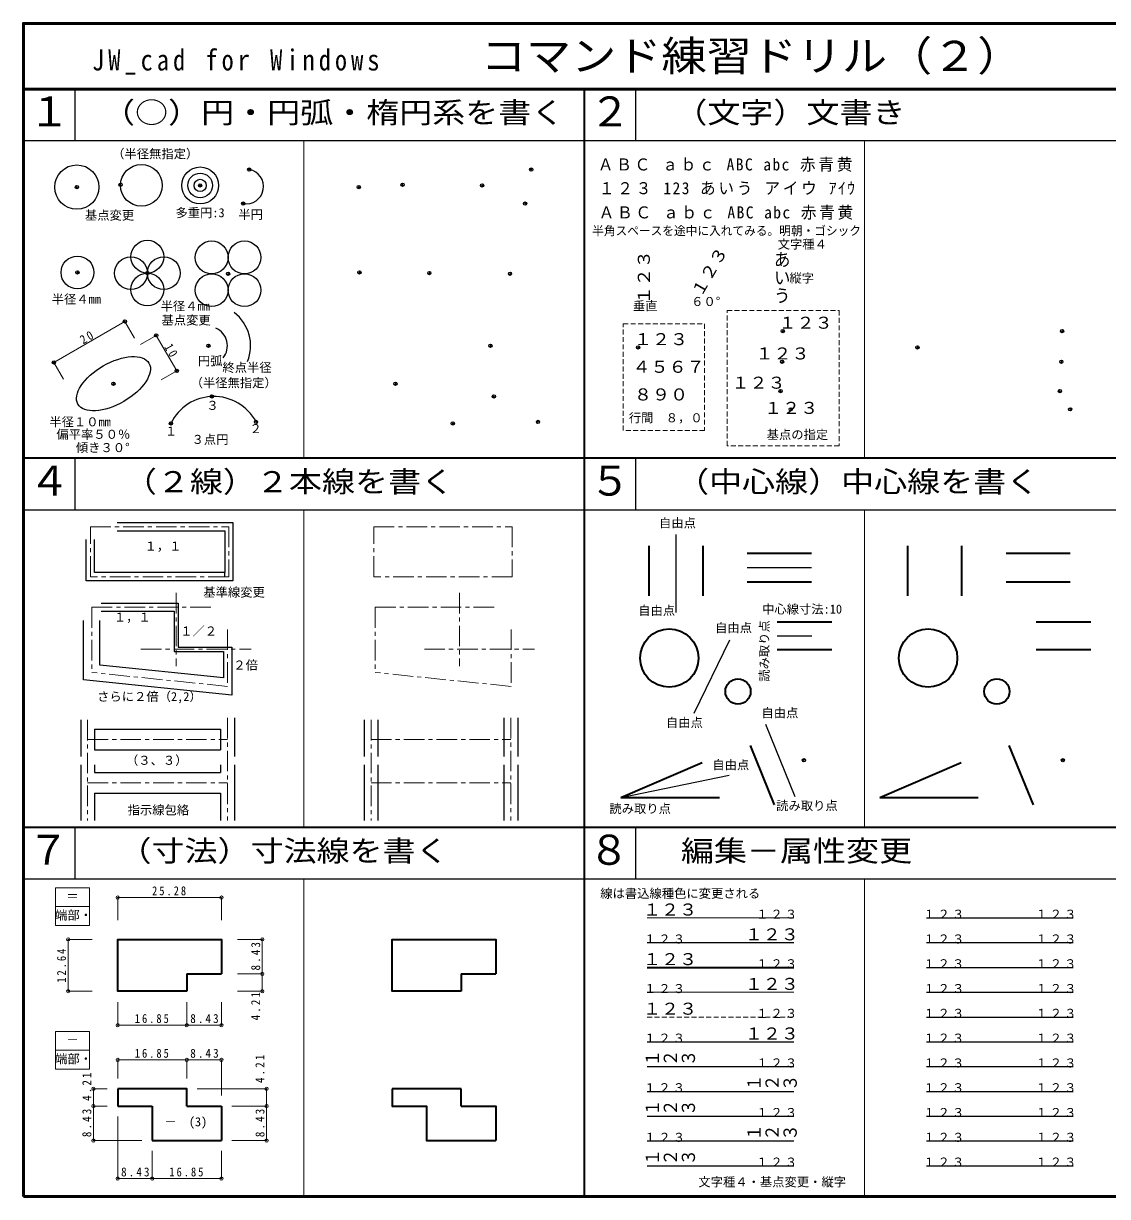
# Model space of a CAD drawing. Units: millimetres on the paper. Extents: x -205 to 205, y -143 to 143.
# Drawn here: x -205 to 59.3, y -143 to 143 of the extents above; entities that cross this region are included whole.
import ezdxf
from ezdxf.enums import TextEntityAlignment as Align

# ---------------------------------------------------------------- set-up
doc = ezdxf.new("R2010")
doc.units = ezdxf.units.MM
doc.header["$PDMODE"] = 32
doc.header["$PDSIZE"] = 0.8
doc.linetypes.add('CHAIN1', pattern=[8, 5, -1, 1, -1])
doc.linetypes.add('DASHED1', pattern=[1.8, 1.2, -0.6])
for name, color, linetype, lineweight in [('0-5', 4, 'Continuous', 9), ('0-B', 6, 'Continuous', 50), ('0-F', 7, 'Continuous', 25), ('F-0', 7, 'Continuous', 25), ('F-2', 7, 'Continuous', 25), ('F-7', 7, 'Continuous', 25)]:
    doc.layers.add(name, color=color, linetype=linetype, lineweight=lineweight)
doc.styles.add('@ＭＳ 明朝', font='')
doc.styles.add('ＭＳ ゴシック', font='')
doc.styles.add('ＭＳ 明朝', font='')
doc.styles.get('@ＭＳ 明朝').set_extended_font_data('@MS Mincho')
doc.styles.get('ＭＳ ゴシック').set_extended_font_data('MS Gothic')
doc.styles.get('ＭＳ 明朝').set_extended_font_data('MS Mincho')

msp = doc.modelspace()

# ---------------------------------------------------------------- linework, layer by layer
at = {"layer": '0-5'}
for p, q in [((-182.033, -70.096), (-156.752, -70.096)), ((-194.102, -80.296), (-194.102, -92.936)), ((-146.772, -88.722), (-146.772, -80.296)), ((-146.772, -92.936), (-146.772, -88.722)), ((-182.033, -101.229), (-165.179, -101.229)), ((-165.179, -101.229), (-156.752, -101.229)), ((-182.033, -109.698), (-165.179, -109.698)), ((-165.179, -109.698), (-156.752, -109.698)), ((-187.934, -120.93), (-187.934, -116.716)), ((-145.725, -120.93), (-145.725, -116.716)), ((-187.934, -129.357), (-187.934, -120.93)), ((-145.725, -129.357), (-145.725, -120.93)), ((-182.033, -138.628), (-173.606, -138.628)), ((-173.606, -138.628), (-156.752, -138.628))]:
    msp.add_line(p, q, dxfattribs=at)
for p in [(-182.033, -70.096), (-156.752, -70.096), (-194.102, -80.296), (-146.772, -80.296), (-146.772, -88.722), (-194.102, -92.936), (-146.772, -92.936), (-182.033, -101.229), (-165.179, -101.229), (-156.752, -101.229), (-182.033, -109.698), (-165.179, -109.698), (-156.752, -109.698), (-187.934, -116.716), (-145.725, -116.716), (-187.934, -120.93), (-145.725, -120.93), (-187.934, -129.357), (-145.725, -129.357), (-182.033, -138.628), (-173.606, -138.628), (-156.752, -138.628)]:
    msp.add_point(p, dxfattribs=at)
at = {"layer": '0-B'}
for p, q in [((205, 127), (-205, 127)), ((-205, -143), (205, -143))]:
    msp.add_line(p, q, dxfattribs=at)
msp.add_lwpolyline([(205, 143), (-205, 143), (-205, -143)], dxfattribs=at)
at = {"layer": '0-F'}
for p, q in [((-192.36, 114.36), (-192.36, 127)), ((-55.693, 114.36), (-55.693, 127)), ((205, 114.36), (-205, 114.36)), ((-192.36, 24.36), (-192.36, 37)), ((-55.693, 24.36), (-55.693, 37)), ((205, 24.36), (-205, 24.36)), ((-192.36, -65.64), (-192.36, -53)), ((-55.693, -65.64), (-55.693, -53)), ((-55.693, -65.64), (-55.693, -53)), ((205, -65.64), (-205, -65.64))]:
    msp.add_line(p, q, dxfattribs=at)
at = {"layer": '0-F', "color": 3, "lineweight": 35}
for p, q in [((-68.333, 127), (-68.333, -143)), ((205, 37), (-205, 37)), ((205, -53), (-205, -53))]:
    msp.add_line(p, q, dxfattribs=at)
at = {"layer": 'F-0', "color": 4, "lineweight": 9}
for p, q in [((-136.667, 37), (-136.667, 114.36)), ((0, 37), (0, 114.36)), ((-197.595, 60.353), (-180.275, 70.353)), ((-180.275, 70.353), (-177.914, 66.265)), ((-172.636, 66.963), (-176.442, 64.766)), ((-172.636, 66.963), (-167.636, 58.303)), ((-197.595, 60.353), (-195.235, 56.265)), ((-167.636, 58.303), (-171.442, 56.106)), ((-136.667, -53), (-136.667, 24.36)), ((0, -53), (0, 24.36)), ((-136.667, -143), (-136.667, -65.64)), ((0, -143), (0, -65.64)), ((-197.224, -67.703), (-188.923, -67.703)), ((-197.224, -76.94), (-197.224, -67.703)), ((-188.923, -67.703), (-188.923, -76.94)), ((-182.033, -70.096), (-182.033, -75.605)), ((-156.752, -70.096), (-156.752, -75.605)), ((-188.923, -72.321), (-197.224, -72.321)), ((-188.923, -76.94), (-197.224, -76.94)), ((-52.94, -75.06), (-17.178, -75.06)), ((-194.102, -80.296), (-188.258, -80.296)), ((-146.772, -80.296), (-152.783, -80.296)), ((-146.772, -88.722), (-152.783, -88.722)), ((-194.102, -92.936), (-188.258, -92.936)), ((-146.772, -92.936), (-152.783, -92.936)), ((-182.033, -101.229), (-182.033, -95.601)), ((-165.179, -101.229), (-165.179, -95.601)), ((-156.752, -101.229), (-156.752, -95.601)), ((-197.224, -102.732), (-188.923, -102.732)), ((-197.224, -111.969), (-197.224, -102.732)), ((-188.923, -102.732), (-188.923, -111.969)), ((-188.923, -107.35), (-197.224, -107.35)), ((-182.033, -109.698), (-182.033, -114.188)), ((-165.179, -109.698), (-165.179, -114.188)), ((-156.752, -109.698), (-156.752, -118.402)), ((-188.923, -111.969), (-197.224, -111.969)), ((-187.934, -116.716), (-184.561, -116.716)), ((-145.725, -116.716), (-162.651, -116.716)), ((-187.934, -120.93), (-184.561, -120.93)), ((-145.725, -120.93), (-154.224, -120.93)), ((-182.033, -138.628), (-182.033, -123.458)), ((-187.934, -129.357), (-176.134, -129.357)), ((-145.725, -129.357), (-154.224, -129.357)), ((-173.606, -138.628), (-173.606, -131.885)), ((-156.752, -138.628), (-156.752, -131.885))]:
    msp.add_line(p, q, dxfattribs=at)
at = {"layer": 'F-0'}
for p, q in [((-45.986, 18.402), (-45.986, -0.626)), ((-28.543, 10.36), (-12.914, 10.36)), ((-41.507, -25.169), (-32.798, -7.268)), ((-21.261, -6.27), (-12.834, -6.27)), ((-191.035, -26.8), (-191.035, -35.694)), ((-153.574, -26.32), (-153.574, -35.694)), ((-121.955, -26.8), (-121.955, -35.694)), ((-118.584, -26.8), (-118.584, -35.694)), ((-87.864, -26.32), (-87.864, -35.694)), ((-84.494, -26.32), (-84.494, -35.694)), ((-24.141, -27.824), (-16.968, -45.482)), ((-191.035, -37.778), (-191.035, -51.334)), ((-187.665, -37.778), (-187.665, -39.636)), ((-187.665, -39.636), (-156.945, -39.636)), ((-156.945, -37.778), (-156.945, -39.636)), ((-153.574, -37.778), (-153.574, -51.334)), ((-121.955, -37.778), (-121.955, -51.334)), ((-118.584, -37.778), (-118.584, -51.334)), ((-87.864, -37.778), (-87.864, -51.334)), ((-84.494, -37.778), (-84.494, -51.334)), ((-59.35, -45.704), (-32.937, -40.282)), ((-187.665, -44.692), (-187.665, -51.334)), ((-187.665, -44.692), (-156.945, -44.692)), ((-156.945, -44.692), (-156.945, -51.334)), ((15.141, -75.06), (50.902, -75.06)), ((-52.94, -81.104), (-17.178, -81.104)), ((15.141, -81.104), (50.902, -81.104)), ((15.141, -87.149), (50.902, -87.149)), ((15.141, -93.193), (50.902, -93.193)), ((15.141, -99.237), (50.902, -99.237)), ((-52.94, -105.281), (-17.178, -105.281)), ((15.141, -105.281), (50.902, -105.281)), ((-52.94, -111.326), (-17.178, -111.326)), ((15.141, -111.326), (50.902, -111.326)), ((-52.94, -117.37), (-17.178, -117.37)), ((15.141, -117.37), (50.902, -117.37)), ((-52.94, -123.414), (-17.178, -123.414)), ((15.141, -123.414), (50.902, -123.414)), ((-52.94, -129.458), (-17.178, -129.458)), ((15.141, -129.458), (50.902, -129.458)), ((-52.94, -135.503), (-17.178, -135.503)), ((15.141, -135.503), (50.902, -135.503))]:
    msp.add_line(p, q, dxfattribs=at)
at = {"layer": 'F-0', "color": 3, "lineweight": 35}
for p, q in [((-52.555, 15.684), (-52.555, 3.451)), ((-39.416, 15.684), (-39.416, 3.451)), ((10.551, 15.684), (10.551, 3.451)), ((23.689, 15.684), (23.689, 3.451)), ((-28.543, 13.871), (-12.914, 13.871)), ((34.562, 13.871), (50.192, 13.871)), ((-28.543, 6.849), (-12.914, 6.849)), ((34.562, 6.849), (50.192, 6.849)), ((-21.261, -2.899), (-7.928, -2.899)), ((41.845, -2.899), (55.178, -2.899)), ((-21.261, -9.64), (-7.928, -9.64)), ((41.845, -9.64), (55.178, -9.64)), ((-27.864, -33.018), (-21.974, -47.516)), ((35.242, -33.018), (41.131, -47.516)), ((-59.35, -45.704), (-39.53, -37.209)), ((3.755, -45.704), (23.576, -37.209)), ((-59.35, -45.704), (-35.339, -45.704)), ((3.755, -45.704), (27.767, -45.704)), ((-52.94, -87.149), (-17.178, -87.149)), ((-165.179, -88.722), (-156.752, -88.722)), ((-165.179, -88.722), (-165.179, -92.936)), ((-98.3, -88.722), (-89.873, -88.722)), ((-98.3, -88.722), (-98.3, -92.936)), ((-182.033, -116.716), (-182.033, -120.93)), ((-98.3, -116.716), (-115.154, -116.716)), ((-98.3, -120.93), (-98.3, -116.716)), ((-182.033, -120.93), (-173.606, -120.93)), ((-173.606, -120.93), (-173.606, -129.357)), ((-165.179, -120.93), (-156.752, -120.93)), ((-156.752, -120.93), (-156.752, -129.357)), ((-173.606, -129.357), (-156.752, -129.357))]:
    msp.add_line(p, q, dxfattribs=at)
at = {"layer": 'F-0', "color": 4, "linetype": 'CHAIN1', "lineweight": 9}
for p, q in [((-167.786, 4.169), (-167.786, -13.696)), ((-98.706, 4.169), (-98.706, -13.696)), ((-188.343, 0.69), (-159.183, 0.69)), ((-188.343, 0.69), (-188.343, -15.226)), ((-119.262, 0.69), (-90.103, 0.69)), ((-119.262, 0.69), (-119.262, -15.226)), ((-155.224, -4.734), (-155.224, -18.629)), ((-86.144, -4.734), (-86.144, -18.629)), ((-176.351, -9.588), (-149.514, -9.588)), ((-107.271, -9.588), (-80.434, -9.588)), ((-155.224, -18.629), (-188.343, -15.226)), ((-86.144, -18.629), (-119.262, -15.226)), ((-189.35, -26.8), (-189.35, -51.334)), ((-155.259, -26.32), (-155.259, -51.334)), ((-120.269, -26.8), (-120.269, -51.334)), ((-86.179, -26.32), (-86.179, -51.334)), ((-189.35, -31.601), (-155.259, -31.601)), ((-120.269, -31.601), (-86.179, -31.601)), ((-189.35, -42.164), (-155.259, -42.164)), ((-120.269, -42.164), (-86.179, -42.164))]:
    msp.add_line(p, q, dxfattribs=at)
at = {"layer": 'F-0', "color": 2, "lineweight": 18}
msp.add_line((-52.94, -93.193), (-17.178, -93.193), dxfattribs=at)
at = {"layer": 'F-0', "color": 2, "linetype": 'DASHED1', "lineweight": 18}
msp.add_line((-52.94, -99.237), (-17.178, -99.237), dxfattribs=at)
at = {"layer": 'F-0', "color": 4, "linetype": 'DASHED1', "lineweight": 9}
for points in [[(-33.444, 72.999), (-6.162, 72.999), (-6.162, 40.01), (-33.444, 40.01)], [(-58.765, 69.789), (-38.972, 69.789), (-38.972, 43.755), (-58.765, 43.755)]]:
    msp.add_lwpolyline(points, close=True, dxfattribs=at)
at = {"layer": 'F-0', "color": 4, "linetype": 'CHAIN1', "lineweight": 9}
for points in [[(-188.687, 20.313), (-154.936, 20.313), (-154.936, 8.105), (-188.687, 8.105)], [(-119.606, 20.313), (-85.856, 20.313), (-85.856, 8.105), (-119.606, 8.105)]]:
    msp.add_lwpolyline(points, close=True, dxfattribs=at)
at = {"layer": 'F-0'}
for points in [[(-187.665, -29.073), (-187.665, -34.129), (-156.945, -34.129)], [(-187.665, -29.073), (-156.945, -29.073), (-156.945, -34.129)]]:
    msp.add_lwpolyline(points, dxfattribs=at)
at = {"layer": 'F-0', "color": 3, "lineweight": 35}
for points in [[(-165.179, -92.936), (-182.033, -92.936), (-182.033, -80.296), (-156.752, -80.296), (-156.752, -88.722)], [(-98.3, -92.936), (-115.154, -92.936), (-115.154, -80.296), (-89.873, -80.296), (-89.873, -88.722)], [(-165.179, -120.93), (-165.179, -116.716), (-182.033, -116.716)], [(-115.154, -116.716), (-115.154, -120.93), (-106.727, -120.93), (-106.727, -129.357), (-89.873, -129.357)], [(-98.3, -120.93), (-89.873, -120.93), (-89.873, -129.357)]]:
    msp.add_lwpolyline(points, dxfattribs=at)
at = {"layer": 'F-0'}
for centre, radius in [((-191.987, 103.119), 5.395), ((-176.252, 103.526), 5.084), ((-161.922, 103.51), 4.503), ((-161.922, 103.51), 3.002), ((-161.922, 103.51), 1.501)]:
    msp.add_circle(centre, radius, dxfattribs=at)
at = {"layer": 'F-0', "color": 3, "lineweight": 35}
for centre, radius in [((-47.571, -11.725), 7.109), ((15.535, -11.725), 7.109), ((-30.809, -19.88), 3.081), ((32.297, -19.88), 3.081)]:
    msp.add_circle(centre, radius, dxfattribs=at)
at = {"layer": 'F-0'}
for centre, radius, start, end in [((-150.692, 103.233), 4.221, 259.82449, 79.82449), ((-159.899, 64.432), 10.263, 337.98872, 52.30576), ((-159.899, 64.432), 4.625, 320.71059, 66.80141), ((-158.596, 40.428), 11.637, 27.84491, 154.16526)]:
    msp.add_arc(centre, radius, start, end, dxfattribs=at)
at = {"layer": 'F-0', "color": 3}
for p in [(-149.946, 107.387), (-81.207, 107.387), (-191.987, 103.119), (-181.333, 103.69), (-161.922, 103.51), (-123.247, 103.119), (-112.594, 103.69), (-93.183, 103.51), (-151.437, 99.078), (-82.698, 99.078), (-191.845, 82.293), (-174.796, 82.129), (-155.124, 81.965), (-123.105, 82.293), (-106.056, 82.129), (-86.385, 81.965), (-180.275, 70.353), (-172.636, 66.963), (-19.892, 68.006), (48.196, 68.006), (-159.899, 64.432), (-91.159, 64.432), (-55.149, 64.002), (12.939, 64.002), (-197.595, 60.353), (-20.07, 60.517), (48.017, 60.517), (-167.636, 58.303), (-183.057, 55.173), (-114.318, 55.173), (-159.053, 52.056), (-90.313, 52.056), (-20.427, 53.384), (47.661, 53.384), (-17.931, 48.926), (50.157, 48.926), (-169.071, 45.499), (-148.306, 45.863), (-100.331, 45.499), (-79.567, 45.863), (-14.726, -36.643), (48.38, -36.643)]:
    msp.add_point(p, dxfattribs=at)
at = {"layer": 'F-2'}
for p, q in [((-189.687, 7.105), (-189.687, 17.211)), ((-187.687, 9.105), (-187.687, 17.211)), ((-182.13, 19.313), (-155.936, 19.313)), ((-155.936, 19.313), (-155.936, 9.105)), ((-155.936, 9.105), (-187.687, 9.105)), ((-155.936, 8.183), (-155.936, 9.105)), ((-186.053, 1.69), (-167.286, 1.69)), ((-190.343, -17.031), (-190.343, -2.567)), ((-186.343, -13.421), (-186.343, -2.567)), ((-186.053, -0.31), (-168.286, -0.31)), ((-168.286, -0.31), (-168.286, -10.088)), ((-154.224, -9.088), (-154.224, -20.742)), ((-156.224, -16.516), (-186.343, -13.421)), ((-154.224, -20.742), (-190.343, -17.031))]:
    msp.add_line(p, q, dxfattribs=at)
for points in [[(-182.13, 21.313), (-153.936, 21.313), (-153.936, 8.058)], [(-153.936, 8.183), (-153.936, 7.105), (-189.687, 7.105)], [(-167.286, 1.69), (-167.286, -9.088), (-154.224, -9.088)], [(-168.286, -10.088), (-156.224, -10.088), (-156.224, -16.516)]]:
    msp.add_lwpolyline(points, dxfattribs=at)
for centre in [(-174.796, 86.129), (-159.124, 85.965), (-151.124, 85.965), (-191.845, 82.293), (-178.796, 82.129), (-170.796, 82.129), (-174.796, 78.129), (-159.124, 77.965), (-151.124, 77.965)]:
    msp.add_circle(centre, 4, dxfattribs=at)
at = {"layer": 'F-7'}
msp.add_ellipse((-183.057, 55.173), major_axis=(8.66, 5), ratio=0.5, dxfattribs=at)

# ---------------------------------------------------------------- texts
at = {"layer": '0-5', "color": 7, "char_height": 2.199, "attachment_point": 7, "style": 'ＭＳ ゴシック'}
for s, insert in [('\\T1.38;\\W0.85;25.28', (-173.642, -69.596)), ('\\T1.38;\\W0.85;16.85', (-177.856, -100.729)), ('\\T1.38;\\W0.9;8.43', (-164.34, -100.729)), ('\\T1.38;\\W0.85;16.85', (-177.856, -109.198)), ('\\T1.38;\\W0.9;8.43', (-164.34, -109.198)), ('\\T1.38;\\W0.9;8.43', (-181.194, -138.128)), ('\\T1.38;\\W0.85;16.85', (-169.429, -138.128))]:
    msp.add_mtext(s, dxfattribs=dict(at, insert=insert))
at = {"layer": '0-5', "color": 7, "char_height": 2.199, "attachment_point": 7, "rotation": 90, "style": 'ＭＳ ゴシック'}
for s, insert in [('\\T1.38;\\W0.85;12.64', (-194.602, -90.866)), ('\\T1.38;\\W0.9;8.43', (-147.272, -87.884)), ('\\T1.38;\\W0.9;4.21', (-147.272, -100.058)), ('\\T1.38;\\W0.9;4.21', (-146.225, -115.325)), ('\\T1.38;\\W0.9;4.21', (-188.434, -119.674)), ('\\T1.38;\\W0.9;8.43', (-188.434, -128.518)), ('\\T1.38;\\W0.9;8.43', (-146.225, -128.518))]:
    msp.add_mtext(s, dxfattribs=dict(at, insert=insert))
at = {"layer": '0-F', "style": 'ＭＳ 明朝', "width": 1.1}
msp.add_text('コマンド練習ドリル（２）', height=7.331, dxfattribs=at).set_placement((-93.464, 129.233), align=Align.BOTTOM_LEFT)
at = {"layer": '0-F', "style": 'ＭＳ 明朝'}
for s, p in [('１', (-203.68, 115.68)), ('２', (-67.013, 115.68)), ('４', (-203.68, 25.68)), ('５', (-67.013, 25.68)), ('７', (-203.93, -64.32)), ('８', (-67.263, -64.32))]:
    msp.add_text(s, height=7.331, dxfattribs=at).set_placement(p, align=Align.BOTTOM_LEFT)
at = {"layer": '0-F', "color": 2, "insert": (-188.278, 130.555), "char_height": 5.132, "attachment_point": 7, "style": 'ＭＳ 明朝'}
msp.add_mtext('\\T1.33;\\W0.85;JW_cad\\~for\\~Windows', dxfattribs=at)
at = {"layer": 'F-0', "color": 2, "style": 'ＭＳ 明朝', "width": 1.15}
for s, p in [('（○）円・円弧・楕円系を書く', (-185.846, 117.18)), ('（文字）文書き', (-46.331, 117.18)), ('（２線）２本線を書く', (-180.525, 27.18)), ('（中心線）中心線を書く', (-45.915, 27.18)), ('（寸法）寸法線を書く', (-181.846, -62.82)), ('編集－属性変更', (-44.728, -62.82))]:
    msp.add_text(s, height=5.132, dxfattribs=at).set_placement(p, align=Align.BOTTOM_LEFT)
at = {"layer": 'F-0', "color": 4, "style": 'ＭＳ 明朝'}
for s, p in [('（半径無指定）', (-183.378, 109.471)), ('基点変更', (-190.013, 94.49)), ('多重円:3', (-167.946, 95.098)), ('半円', (-152.597, 94.693)), ('文字種４', (-21.133, 87.418)), ('縦字', (-18.256, 79.166)), ('半径４mm', (-198.11, 74.043)), ('半径４mm', (-171.556, 72.344)), ('垂直', (-56.416, 72.39)), ('６０°', (-42.224, 73.46)), ('基点変更', (-171.349, 68.922)), ('円弧', (-162.485, 58.985)), ('終点半径', (-156.491, 57.371)), ('（半径無指定）', (-164.242, 53.643)), ('３', (-160.409, 48.13)), ('半径１０mm', (-198.698, 44.111)), ('行間\u3000８，０', (-57.423, 45.108)), ('偏平率５０％', (-196.959, 41.074)), ('１', (-170.532, 41.855)), ('３点円', (-164.017, 39.83)), ('２', (-149.882, 42.462)), ('基点の指定', (-23.826, 41.007)), ('傾き３０°', (-192.22, 37.835)), ('自由点', (-50.069, 19.456)), ('１，１', (-175.469, 13.833)), ('基準線変更', (-161.159, 2.582)), ('自由点', (-55.128, -1.867)), ('中心線寸法:10', (-24.935, -1.53)), ('１，１', (-182.977, -3.503)), ('１／２', (-166.799, -6.882)), ('自由点', (-36.394, -6.086)), ('２倍', (-153.831, -15.176)), ('さらに２倍（2,2）', (-187.029, -22.855)), ('自由点', (-25.086, -26.846)), ('自由点', (-48.377, -29.209)), ('（３、３）', (-180.003, -38.398)), ('自由点', (-37.069, -39.504)), ('指示線包絡', (-179.608, -50.519)), ('読み取り点', (-62.155, -50.177)), ('読み取り点', (-21.504, -49.461)), ('線は書込線種色に変更される', (-64.386, -70.853)), ('＝', (-194.573, -71.512)), ('端部・\u3000', (-197.283, -76.13)), ('－', (-194.573, -106.541)), ('端部・\u3000', (-197.283, -111.16)), ('－\u3000(3)', (-170.686, -126.533)), ('文字種４・基点変更・縦字', (-40.467, -141.202))]:
    msp.add_text(s, height=2.199, dxfattribs=at).set_placement(p, align=Align.BOTTOM_LEFT)
at = {"layer": 'F-0', "color": 4, "style": 'ＭＳ 明朝', "width": 0.95}
msp.add_text('半角スペースを途中に入れてみる。明朝・ゴシック', height=2.199, dxfattribs=at).set_placement((-66.356, 90.715), align=Align.BOTTOM_LEFT)
at = {"layer": 'F-0', "color": 3, "width": 1.1}
for s, rotation, style, p in [('１２３', 90, 'ＭＳ 明朝', (-51.416, 74.523)), ('１２３', 60, 'ＭＳ 明朝', (-39.063, 75.642)), ('あいう', 270, '@ＭＳ 明朝', (-22.427, 87.701))]:
    msp.add_text(s, height=2.933, rotation=rotation, dxfattribs=dict(at, style=style)).set_placement(p, align=Align.BOTTOM_LEFT)
for s, style, p in [('１２３', 'ＭＳ 明朝', (-20.915, 67.691)), ('１２３', 'ＭＳ 明朝', (-56.171, 63.688)), ('１２３', 'ＭＳ 明朝', (-26.57, 60.202)), ('４５６７', 'ＭＳ 明朝', (-56.525, 56.946)), ('１２３', 'ＭＳ 明朝', (-32.405, 53.069)), ('８９０', 'ＭＳ 明朝', (-56.171, 50.205)), ('１２３', 'ＭＳ 明朝', (-24.431, 46.926)), ('１２３', 'ＭＳ 明朝', (-53.962, -75.375)), ('１２３', 'ＭＳ 明朝', (-29.156, -81.419)), ('１２３', 'ＭＳ 明朝', (-53.962, -87.463)), ('１２３', 'ＭＳ 明朝', (-29.156, -93.507)), ('１２３', 'ＭＳ 明朝', (-53.962, -99.552)), ('１２３', 'ＭＳ 明朝', (-29.156, -105.596)), ('１２３', '@ＭＳ 明朝', (-53.962, -111.64)), ('１２３', '@ＭＳ 明朝', (-29.156, -117.684)), ('１２３', '@ＭＳ 明朝', (-53.962, -123.729)), ('１２３', '@ＭＳ 明朝', (-29.156, -129.773)), ('１２３', '@ＭＳ 明朝', (-53.962, -135.817))]:
    msp.add_text(s, height=2.933, dxfattribs=dict(at, style=style)).set_placement(p, align=Align.BOTTOM_LEFT)
at = {"layer": 'F-0', "color": 4, "style": 'ＭＳ 明朝'}
msp.add_text('読み取り点', height=2.199, rotation=90, dxfattribs=at).set_placement((-22.63, -17.487), align=Align.BOTTOM_LEFT)
at = {"layer": 'F-0', "color": 3, "char_height": 2.933, "attachment_point": 7}
for s, insert, style in [('\\T1.18;\\W0.95;ＡＢＣ\\~ａｂｃ\\~ABC\\~abc\\~赤青黄', (-64.977, 106.813), 'ＭＳ 明朝'), ('\\T1.18;\\W0.95;１２３\\~123\\~あいう\\~アイウ\\~ｱｲｳ', (-64.699, 101.171), 'ＭＳ 明朝'), ('\\T1.18;\\W0.95;ＡＢＣ\\~ａｂｃ\\~ABC\\~abc\\~赤青黄', (-64.775, 95.127), 'ＭＳ ゴシック')]:
    msp.add_mtext(s, dxfattribs=dict(at, insert=insert, style=style))
at = {"layer": 'F-0', "char_height": 2.199, "attachment_point": 7, "style": 'ＭＳ 明朝'}
for s, insert, rotation in [('\\T1.36;\\W0.9;20', (-190.435, 64.701), 30), ('\\T1.36;\\W0.9;10', (-170.788, 64.133), 300)]:
    msp.add_mtext(s, dxfattribs=dict(at, insert=insert, rotation=rotation))
for insert in [(-26.392, -75.296), (14.354, -75.296), (41.689, -75.296), (-53.726, -81.34), (14.354, -81.34), (41.689, -81.34), (-26.392, -87.385), (14.354, -87.385), (41.689, -87.385), (-53.726, -93.429), (14.354, -93.429), (41.689, -93.429), (-26.392, -99.473), (14.354, -99.473), (41.689, -99.473), (-53.726, -105.517), (14.354, -105.517), (41.689, -105.517), (-26.392, -111.562), (14.354, -111.562), (41.689, -111.562), (-53.726, -117.606), (14.354, -117.606), (41.689, -117.606), (-26.392, -123.65), (14.354, -123.65), (41.689, -123.65), (-53.726, -129.694), (14.354, -129.694), (41.689, -129.694), (-26.392, -135.739), (14.354, -135.739), (41.689, -135.739)]:
    msp.add_mtext('\\T1.17;１２３', dxfattribs=dict(at, insert=insert))

doc.saveas('drawing.dxf')
